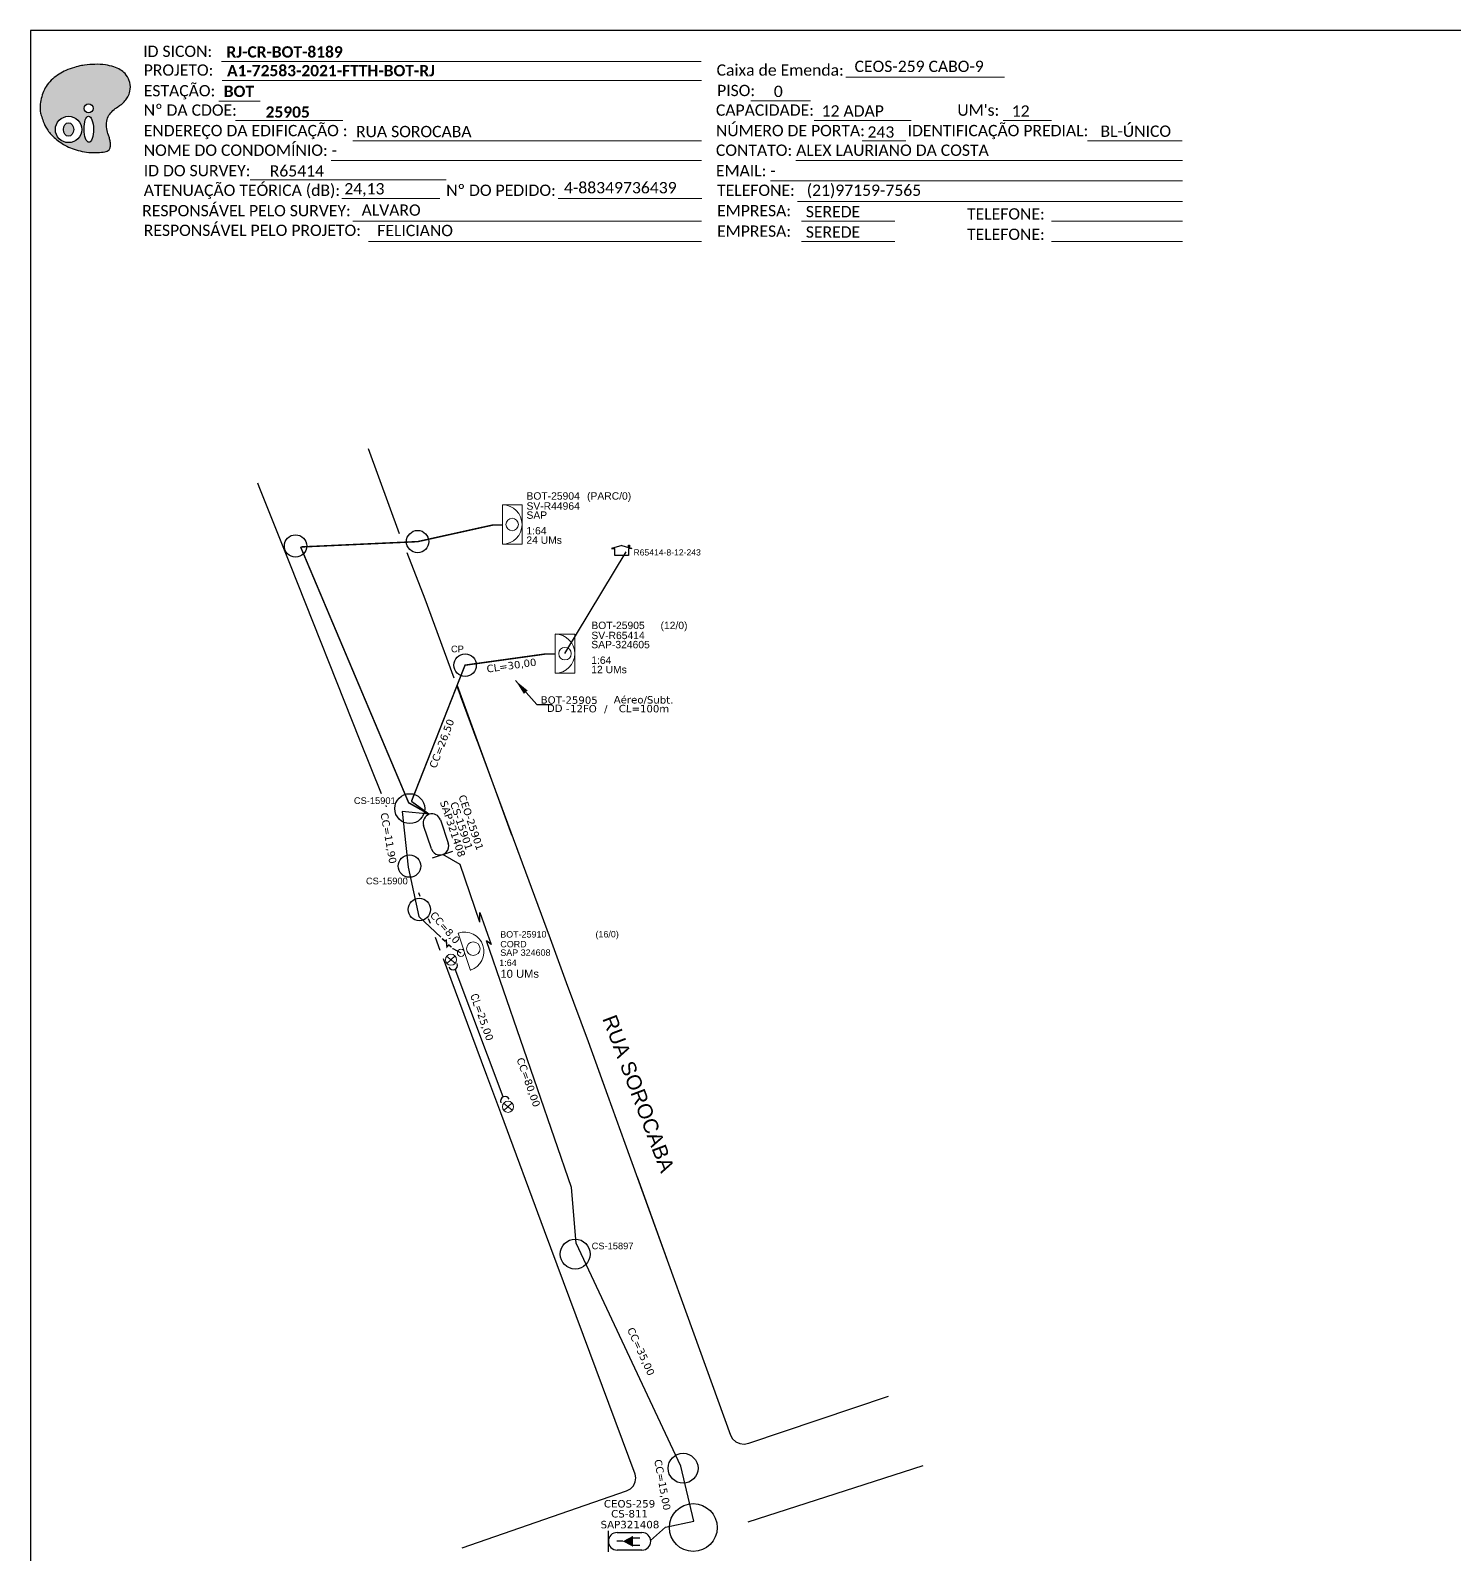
# Model space of a CAD drawing. Header units: metres. Extents: x 0 to 841, y 0 to 594.
# Drawn here: x 0.5 to 278, y 297.1 to 594.1 of the extents above; entities that cross this region are included whole.
import ezdxf
from ezdxf.enums import TextEntityAlignment as Align

# ---------------------------------------------------------------- set-up
doc = ezdxf.new("R2010")
doc.units = ezdxf.units.M
doc.linetypes.add('PHANTOM2', pattern=[1.25, 0.625, -0.125, 0.125, -0.125, 0.125, -0.125])
for name, color, linetype, lineweight in [('10.4-Postes', 1, 'Continuous', 0), ("20.0-LEGENDA DOS CDO'S", 1, 'Continuous', 0), ('20.1-CDO_INTERIOR', 1, 'Continuous', 0), ('20.2-CDO_POSTE', 1, 'Continuous', 5), ('20.6-CORDOALHA_SUPORTE', 7, 'Continuous', 25), ('CORDOALHA_SUPORTE', 7, 'Continuous', 25)]:
    doc.layers.add(name, color=color, linetype=linetype, lineweight=lineweight)
for name, color, linetype in [('20.4-CEOS', 1, 'Continuous'), ('20.5-CEO', 1, 'Continuous'), ('CAP a instalar', 1, 'Continuous'), ('celulas gpon', 7, 'Continuous'), ('label_cabos', 7, 'Continuous'), ('Legenda', 1, 'Continuous'), ('locais', 5, 'Continuous'), ('locais legendas', 7, 'Continuous'), ('Quadra', 98, 'Continuous'), ('Segmento Logradouro Texto', 7, 'Continuous'), ('Subida Lateral', 5, 'Continuous'), ('surveys', 7, 'Continuous'), ('surveys legendas', 7, 'Continuous')]:
    doc.layers.add(name, color=color, linetype=linetype)
doc.layers.add('EXTRA', color=50, linetype='Continuous', plot=False)
doc.styles.add('ARIAL', font='arial.ttf')
doc.styles.add('DIGICADE', font='arial.ttf')
doc.styles.add('ROMANS', font='romans.shx')
doc.styles.add('siredit', font='verdana.ttf')
doc.styles.get("Standard").update_dxf_attribs({"font": 'arial.ttf'})
doc.styles.add('WMF-Calibri0', font='calibri.ttf')
doc.styles.add('WMF-Calibri1', font='calibrib.ttf')
doc.linetypes.add('FENCELINE1', pattern='A,0.25,-0.1,[133,ltypeshp.shx,S=0.1,R=0,X=-0.1,Y=0],-0.1,1', length=1.45)
doc.dimstyles.new('CC', dxfattribs={"dimtxt": 1, "dimasz": 2, "dimexe": 0.18, "dimexo": 0.0625, "dimgap": 0.09, "dimtad": 0, "dimdec": 0, "dimrnd": 1, "dimzin": 0, "dimdsep": 46, "dimtxsty": 'siredit', "dimblk": 'NONE', "dimcen": 0, "dimse1": 1, "dimse2": 1, "dimsd1": 1, "dimsd2": 1, "dimclrt": 7, "dimadec": 0, "dimazin": 0, "dimtfac": 1, "dimtdec": 0, "dimtofl": 0, "dimtmove": 0, "dimatfit": 3, "dimfxl": 0, "dimtolj": 1, "dimtzin": 0, "dimarcsym": 0})

# ---------------------------------------------------------------- blocks, each defined once
blk = doc.blocks.new('OI')
h = blk.add_hatch(color=40)
edge = h.paths.add_edge_path()
edge.add_spline(control_points=[(4.35, -0.67), (3.92, -0.99), (3.26, -1.5), (2.81, -2.59), (2.9, -3.5), (3.06, -4.27), (3.31, -4.85), (3.37, -5.39), (3.4, -5.88), (3.2, -6.4), (2.54, -6.61), (1.65, -6.63), (0.55, -6.67), (-0.56, -6.42), (-1.61, -6.14), (-2.77, -5.61), (-3.92, -4.77), (-4.89, -3.7), (-5.34, -2.65), (-5.6, -1.94), (-5.85, -0.96), (-5.71, 0.47), (-5.1, 2.02), (-4.14, 3.02), (-3.3, 3.61), (-2.37, 4.16), (-1.36, 4.44), (-0.56, 4.7), (0.79, 4.85), (2.24, 4.97), (3.79, 4.57), (4.67, 4.21), (5.44, 3.65), (5.76, 2.99), (6.03, 2.21), (6.01, 1.46), (5.72, 0.64), (5.31, 0.08), (4.88, -0.38), (4.51, -0.55), (4.35, -0.67)], knot_values=[0, 0, 0, 0, 1.60434, 2.417191, 3.427595, 4.282808, 4.776746, 5.304182, 5.888771, 6.258406, 6.858137, 7.79129, 8.986195, 10.124242, 11.187857, 12.242908, 13.953784, 15.414161, 16.515391, 17.349188, 17.675853, 19.552021, 21.515531, 22.568638, 23.63245, 24.621084, 25.782718, 26.745347, 27.142653, 29.870543, 31.004649, 31.921532, 32.709589, 33.801391, 34.042471, 35.192333, 35.971461, 36.628871, 37.254359, 37.836911, 37.836911, 37.836911, 37.836911], degree=3, periodic=0)
h.paths.add_polyline_path([(1.13, -0.87, -1), (-0.04, -0.87, -1)], flags=16)
edge = h.paths.add_edge_path(flags=16)
edge.add_ellipse((0.56, -3.59), major_axis=(-0.02, 1.71), ratio=0.361305, start_angle=0, end_angle=360)
h.paths.add_polyline_path([(-0.36, -3.62, -1), (-3.8, -3.62, -1)], flags=16)
edge = h.paths.add_edge_path(flags=0)
edge.add_ellipse((-2.08, -3.62), major_axis=(0, 0.885), ratio=0.758294, start_angle=0, end_angle=360)
at = {"color": 40}
for centre, radius in [((-2.08, -3.62), 1.72), ((0.54, -0.87), 0.587)]:
    blk.add_circle(centre, radius, dxfattribs=at)
blk.add_ellipse((0.56, -3.59), major_axis=(-0.02, 1.71), ratio=0.361305, dxfattribs=at)
blk.add_ellipse((-2.08, -3.62), major_axis=(0, 0.885), ratio=0.758294, start_param=-3.141592653589792, end_param=3.141592653589792, dxfattribs=at)
at = {"color": 40, "start_tangent": (-0.800898, -0.598801), "end_tangent": (-0.800898, -0.598801)}
blk.add_spline([(4.35, -0.67), (3.2, -1.78), (2.9, -2.54), (2.92, -3.55), (3.12, -4.38), (3.28, -4.85), (3.37, -5.37), (3.35, -5.95), (3.2, -6.29), (2.66, -6.55), (1.73, -6.63), (0.54, -6.62), (-0.58, -6.41), (-1.6, -6.11), (-2.56, -5.67), (-3.95, -4.67), (-4.89, -3.56), (-5.37, -2.56), (-5.64, -1.78), (-5.72, -1.46), (-5.63, 0.42), (-4.84, 2.22), (-4.13, 2.99), (-3.27, 3.62), (-2.4, 4.09), (-1.3, 4.47), (-0.37, 4.72), (0.02, 4.77), (2.75, 4.8), (3.85, 4.53), (4.69, 4.16), (5.31, 3.68), (5.85, 2.73), (5.93, 2.5), (5.94, 1.35), (5.67, 0.62), (5.29, 0.08), (4.84, -0.36), (4.35, -0.67)], degree=3, dxfattribs=at)
blk = doc.blocks.new('SURVEY_SURVEY')
for p, q in [((0, 0.0000127), (-0.0000126, 0.000009)), ((-0.0000126, 0.000009), (-0.0000086, 0.000009)), ((-0.0000086, 0), (-0.0000086, 0.000009)), ((0.0000086, 0), (-0.0000086, 0)), ((0, 0.0000127), (0.0000126, 0.000009)), ((0.0000084, 0.0000132), (0.0000098, 0.0000132)), ((0.0000084, 0.0000103), (0.0000084, 0.0000132)), ((0.0000126, 0.000009), (0.0000086, 0.000009)), ((0.0000086, 0.000009), (0.0000086, 0)), ((0.0000098, 0.0000132), (0.0000098, 0.0000099))]:
    blk.add_line(p, q)
blk = doc.blocks.new('MANHOLE_MS')
at = {"linetype": 'Continuous'}
blk.add_circle((-0.00000001, 0), 0.00001012, dxfattribs=at)
blk = doc.blocks.new('CDOI_CT_DRT')
at = {"layer": '20.1-CDO_INTERIOR', "color": 0, "lineweight": 18}
blk.add_lwpolyline([(2.13, -2.13), (2.13, 2.12), (0, 2.12), (0, -2.13)], close=True, dxfattribs=at)
blk.add_circle((1.06, 0), 0.68, dxfattribs=at)
blk.add_arc((0, 0), 2.13, 269.9724, 89.9724, dxfattribs=at)
at = {"layer": "20.0-LEGENDA DOS CDO'S", "color": 0, "style": 'ARIAL'}
for tag, p in [('CDO_N', (2.61, 2.69)), ('SURVEY', (2.61, 1.6)), ('SAP', (2.61, 0.61)), ('1:XX', (2.6, -1.08)), ('UMS', (2.6, -2.09))]:
    blk.add_attdef(tag, p, '', height=0.68, rotation=359.9724, dxfattribs=at)
blk.add_attdef('FIBRAS_UTILIZADAS', text='', height=0.68, rotation=359.9724, dxfattribs=at).set_placement((10.32, 2.69), align=Align.CENTER)
blk = doc.blocks.new('POLE_POLE')
at = {"layer": '10.4-Postes', "color": 1, "linetype": 'PHANTOM2'}
for points in [[(-0.0000081, 0.0000105), (0.0000076, -0.0000022)], [(0.0000071, 0.000011), (-0.0000076, -0.0000027)]]:
    blk.add_lwpolyline(points, dxfattribs=at)
at = {"layer": '10.4-Postes', "color": 1}
blk.add_circle((-0.0000002, 0.0000042), 0.0000101, dxfattribs=at)
blk = doc.blocks.new('CDOE_CT_POST_DESENHO')
at = {"color": 0}
blk.add_line((2.14, 0.39), (-2.11, 0.39), dxfattribs=at)
for centre, radius in [((0.01, 1.4), 0.733), ((0.01, 0), 0.393)]:
    blk.add_circle(centre, radius, dxfattribs=at)
blk.add_arc((0.01, 0.39), 2.12, 0, 180, dxfattribs=at)
blk = doc.blocks.new('LEGENDA DOS CABOS')
at = {"layer": 'EXTRA', "style": 'siredit'}
for tag, p in [('ID', (4.6, 0.97)), ('XX', (9.03, 0.97))]:
    blk.add_attdef(tag, text='', height=0.48, rotation=359.69, dxfattribs=at).set_placement(p, align=Align.MIDDLE_CENTER)
at = {"layer": 'Legenda', "color": 7, "style": 'siredit'}
for tag, p in [('TIPO_CABO', (1.31, 0)), ('CABO', (4.69, -0.05)), ('/', (6.81, -0.05)), ('METROS', (10.03, -0.05))]:
    blk.add_attdef(tag, text='', height=0.8, rotation=359.69, dxfattribs=at).set_placement(p, align=Align.MIDDLE_CENTER)
blk = doc.blocks.new('_None')
blk = doc.blocks.new('Inst CORD ALUMINIO 4.8 MM 3F(sem recursos)')
at = {"color": 0, "lineweight": 0, "style": 'ROMANS'}
blk.add_attdef('FID', (-19.18, -2.21), '', height=1, dxfattribs=at)
blk.add_attdef('LANCE', text='', height=1, dxfattribs=at).set_placement((-0.54, -2.21), align=Align.RIGHT)
at = {"color": 0, "lineweight": 0, "style": 'ROMANS', "flags": 3}
for tag, p in [('FATOR', (-5.2, -4.44)), ('ID_ATIVIDADE', (-5.2, -6.67))]:
    blk.add_attdef(tag, p, '', height=1, dxfattribs=at)
at = {"layer": 'label_cabos', "color": 0, "style": 'siredit'}
blk.add_attdef('QTDE', (-0.54, -2.21), '', height=1, rotation=359.69, dxfattribs=at)
blk = doc.blocks.new('Inst CDOE-16 CAIXA DIST OPT CDOE 48F_16D C_SPL_2_1_8')
at = {"layer": "20.0-LEGENDA DOS CDO'S", "color": 0, "style": 'ARIAL'}
for tag, p, height in [('FID', (0.12, 5.25), 0.8), ('CORDOALHA', (0.12, 4.02), 0.8), ('1:XX', (-0.01, 1.7), 0.8), ('SAP', (0.12, 2.96), 0.8), ('UMS', (0.14, 0.22), 1)]:
    blk.add_attdef(tag, p, '', height=height, rotation=0.118, dxfattribs=at)
at = {"layer": "20.0-LEGENDA DOS CDO'S", "color": 0}
for tag, p, style, flags in [('ID_ATIVIDADE', (0.12, 6.47), 'ARIAL', 3), ('FATOR', (7.92, 6.47), 'ARIAL', 1), ('QTDE', (0.1, -1.17), 'DIGICADE', 3)]:
    blk.add_attdef(tag, p, '', height=0.8, rotation=0.118, dxfattribs=dict(at, style=style, flags=flags))
at = {"layer": "20.0-LEGENDA DOS CDO'S", "color": 0, "style": 'ARIAL'}
blk.add_attdef('FIBRAS_UTILIZADAS', text='', height=0.8, rotation=0.118, dxfattribs=at).set_placement((8.08, 5.26), align=Align.CENTER)

msp = doc.modelspace()

# ---------------------------------------------------------------- linework, layer by layer
at = {"color": 7}
msp.add_lwpolyline([(0.47, 0.14), (841.47, 0.14), (841.47, 594.14), (0.47, 594.14)], close=True, dxfattribs=at)
at = {"lineweight": 0}
for points in [[(37.71, 588.06), (131.22, 588.06)], [(37.82, 584.4), (131.33, 584.4)], [(159.44, 585.01), (190.37, 585.01)], [(37.19, 580.37), (45.25, 580.37)], [(140.92, 580.42), (152.59, 580.42)], [(153.29, 576.59), (172.23, 576.59)], [(63.32, 572.61), (131.33, 572.61)], [(59.12, 568.77), (131.33, 568.77)], [(149.74, 568.77), (225.1, 568.77)], [(43.32, 565), (81.53, 565)], [(144.77, 564.79), (225.1, 564.79)], [(150.05, 560.81), (225.1, 560.81)]]:
    msp.add_lwpolyline(points, dxfattribs=at)
at = {"color": 7, "lineweight": 0}
for points in [[(40.46, 576.59), (61.35, 576.59)], [(190.14, 576.59), (199.58, 576.59)], [(162.63, 572.61), (171.17, 572.61)], [(206.56, 572.61), (225.06, 572.61)], [(61.21, 561.35), (80.3, 561.35)], [(103.34, 561.35), (131.36, 561.35)], [(63.32, 556.98), (131.33, 556.98)], [(150.79, 556.98), (169.01, 556.98)], [(199.54, 556.98), (225.1, 556.98)], [(66.38, 552.99), (131.33, 552.99)], [(150.79, 552.99), (169.01, 552.99)], [(199.54, 552.99), (225.1, 552.99)]]:
    msp.add_lwpolyline(points, dxfattribs=at)
at = {"color": 7}
for points in [[(72.43, 495.95), (66.41, 512.54)], [(140.44, 303.29), (174.52, 314.3)]]:
    msp.add_lwpolyline(points, dxfattribs=at)
at = {"color": 4}
msp.add_lwpolyline([(104.69, 472.62), (116.65, 492.49)], dxfattribs=at)
at = {"layer": '20.1-CDO_INTERIOR', "color": 1, "lineweight": 18}
msp.add_lwpolyline([(106.6, 468.79), (106.6, 476.44), (102.77, 476.44), (102.77, 468.79)], close=True, dxfattribs=at)
msp.add_circle((104.69, 472.62), 1.22, dxfattribs=at)
msp.add_arc((102.77, 472.62), 3.83, 269.9724, 89.9724, dxfattribs=at)
at = {"layer": '20.4-CEOS', "color": 7}
for p, q in [((114.88, 301.22), (119.7, 301.22)), ((119.7, 297.79), (114.88, 297.79))]:
    msp.add_line(p, q, dxfattribs=at)
for points in [[(113.17, 297.44), (113.17, 301.57)], [(117.86, 300.19), (119.32, 300.19)], [(115.96, 299.51), (114.8, 299.51)], [(117.86, 298.76), (119.32, 298.76)]]:
    msp.add_lwpolyline(points, dxfattribs=at)
msp.add_lwpolyline([(115.96, 299.51, 0, 2.12, 0), (117.95, 299.51, 2.12, 2.12, 0)], format="xyseb", dxfattribs=at)
for centre, start, end in [((114.88, 299.51), 90, 270), ((119.7, 299.51), 270, 90)]:
    msp.add_arc(centre, 1.72, start, end, dxfattribs=at)
at = {"layer": '20.5-CEO', "color": 5}
for p, q in [((80.4, 440.21), (81.94, 435.63)), ((78.67, 434.53), (77.13, 439.11))]:
    msp.add_line(p, q, dxfattribs=at)
msp.add_lwpolyline([(78.88, 432.78), (82.82, 434.11)], dxfattribs=at)
for centre, start, end in [((78.77, 439.66), 18.5579, 198.5579), ((80.31, 435.08), 198.5579, 18.5579)]:
    msp.add_arc(centre, 1.72, start, end, dxfattribs=at)
at = {"layer": 'CAP a instalar', "color": 7, "linetype": 'FENCELINE1', "ltscale": 50}
for p, q in [((78.22, 441.29), (72.97, 441.84)), ((72.97, 441.84), (74.1, 430.95)), ((74.1, 430.95), (76.17, 421.34)), ((76.17, 421.34), (80.48, 417.3)), ((82.8, 415.12), (84.42, 414.27))]:
    msp.add_line(p, q, dxfattribs=at)
at = {"layer": 'CAP a instalar', "color": 7, "ltscale": 50}
for p, q in [((84.25, 431.51), (80.85, 433.45)), ((88.1, 420.28), (84.25, 431.51)), ((88.1, 420.28), (88.11, 422.14)), ((88.11, 422.14), (90.32, 415.91)), ((105.94, 368.53), (89.38, 416.6)), ((90.32, 415.91), (89.38, 416.6)), ((106.88, 357.64), (105.94, 368.53)), ((127.3, 314.14), (106.88, 357.64)), ((129.8, 303.41), (127.3, 314.14)), ((124.31, 302.25), (129.8, 303.41)), ((121.4, 299.68), (124.31, 302.25))]:
    msp.add_line(p, q, dxfattribs=at)
at = {"layer": 'CAP a instalar', "color": 10, "linetype": 'FENCELINE1', "ltscale": 50}
msp.add_line((82.78, 415.14), (82.8, 415.12), dxfattribs=at)
at = {"layer": 'CAP a instalar', "color": 8, "ltscale": 50, "const_width": 0.288}
for points in [[(53.15, 493.42), (75.97, 494.46), (90.71, 497.72), (92.49, 497.72)], [(78.22, 441.29), (74.22, 443.53), (53.15, 493.42)]]:
    msp.add_lwpolyline(points, dxfattribs=at)
at = {"layer": 'CAP a instalar', "color": 1, "ltscale": 50, "const_width": 0.288}
for points in [[(74.76, 443.81), (85.21, 470.37), (100.84, 472.54), (102.77, 472.53)], [(78.22, 441.29), (74.76, 443.81)]]:
    msp.add_lwpolyline(points, dxfattribs=at)
at = {"layer": 'CORDOALHA_SUPORTE'}
msp.add_line((92.67, 386.16), (83.3, 411.06), dxfattribs=at)
for centre, start, end in [((82.88, 411.83), 202.9827, 22.9827), ((93.01, 385.36), 22.9827, 202.9827)]:
    msp.add_arc(centre, 0.879, start, end, dxfattribs=at)
at = {"layer": 'Quadra', "color": 7}
for points in [[(51.02, 490.21), (45.07, 505.15), (44.81, 505.86)], [(64.79, 455.6), (51.02, 490.21)], [(73.84, 492.32), (77.36, 483.3), (83.01, 467.93)], [(83.65, 466.4), (94.25, 437.29)], [(83.61, 466.3), (98.74, 425.3)], [(84.29, 464.46), (87.53, 455.67)], [(68.91, 445.25), (64.79, 455.6)], [(76.48, 425.27), (76.22, 425.96)], [(98.74, 425.3), (101.79, 417.04)], [(80.39, 414.75), (79.47, 417.23)], [(101.79, 417.04), (104.94, 408.51)], [(86.52, 398.24), (81.01, 413.08)], [(104.94, 408.51), (109.2, 396.98)], [(92.16, 383.06), (89.46, 390.32), (86.52, 398.24)], [(109.2, 396.98), (112.69, 387.42)], [(111.32, 391.18), (116.38, 377.16)], [(100.72, 360.05), (92.16, 383.06)], [(116.38, 377.16), (136.94, 320.18), (137.36, 319.47), (138, 318.9), (138.79, 318.56), (139.66, 318.45), (140.54, 318.62), (167.78, 327.81)], [(118.74, 370.61), (124.47, 354.74)], [(104.42, 350.1), (100.72, 360.05)], [(84.62, 298.21), (116.69, 309.34), (117.44, 309.74), (118.04, 310.35), (118.41, 311.09), (118.51, 311.9), (118.36, 312.61), (104.42, 350.1)]]:
    msp.add_lwpolyline(points, dxfattribs=at)
at = {"layer": 'Quadra'}
for points in [[(69.92, 442.72), (69.8, 443.01)], [(95.15, 435.03), (95.76, 433.39)], [(78.45, 419.96), (78.11, 420.88)]]:
    msp.add_lwpolyline(points, dxfattribs=at)
at = {"layer": 'Subida Lateral', "color": 5, "const_width": 0.288}
msp.add_lwpolyline([(82.58, 415.34), (82.07, 415.8), (81.69, 415.44), (81.53, 416.74), (81.27, 416.57), (80.71, 417.08)], dxfattribs=at)

# ---------------------------------------------------------------- block references
at = {"color": 7, "xscale": 1.494060215586407, "yscale": 1.494060215586408, "zscale": 1.494060215586409, "rotation": 0.1532896023948994}
msp.add_blockref('OI', (10.99, 580.25), dxfattribs=at)
at = {"color": 0, "lineweight": 0}
ref = msp.add_blockref('Inst CORD ALUMINIO 4.8 MM 3F(sem recursos)', (90.84, 402.64), dxfattribs=dict(at, xscale=1.440000000081907, yscale=1.440000000135202, zscale=1.44, rotation=289.5855461148524))
ref.add_attrib('QTDE', '25,00', (87.58, 402.3), dxfattribs={"layer": '20.6-CORDOALHA_SUPORTE', "color": 0, "height": 1.44, "rotation": 289.2756, "style": 'siredit'})
ref.add_attrib('LANCE', 'CL=', dxfattribs={"layer": '20.6-CORDOALHA_SUPORTE', "color": 0, "lineweight": 0, "height": 1.44, "rotation": 289.5855, "style": 'ROMANS'}).set_placement((87.58, 402.3), align=Align.RIGHT)
at = {"layer": "20.0-LEGENDA DOS CDO'S", "color": 7, "lineweight": 0}
ref = msp.add_blockref('Inst CDOE-16 CAIXA DIST OPT CDOE 48F_16D C_SPL_2_1_8', (91.9, 409.06), dxfattribs=dict(at, xscale=1.56, yscale=1.56, zscale=1.56))
ref.add_attrib('FID', 'BOT-25910', (92.08, 417.24), dxfattribs={"color": 0, "height": 1.248, "rotation": 0.118, "style": 'ARIAL'})
ref.add_attrib('CORDOALHA', 'CORD', (92.09, 415.33), dxfattribs={"color": 0, "height": 1.248, "rotation": 0.118, "style": 'ARIAL'})
ref.add_attrib('SAP', 'SAP 324608', (92.09, 413.68), dxfattribs={"color": 0, "height": 1.248, "rotation": 0.118, "style": 'ARIAL'})
ref.add_attrib('1:XX', '1:64', (91.88, 411.71), dxfattribs={"color": 0, "height": 1.248, "rotation": 0.118, "style": 'ARIAL'})
ref.add_attrib('UMS', '10 UMs', (92.12, 409.4), dxfattribs={"color": 0, "height": 1.56, "rotation": 0.118, "style": 'ARIAL'})
ref.add_attrib('FIBRAS_UTILIZADAS', '(16/0)', dxfattribs={"color": 0, "height": 1.248, "rotation": 0.118, "style": 'ARIAL'}).set_placement((112.92, 417.27), align=Align.CENTER)
at = {"layer": '20.1-CDO_INTERIOR', "color": 252}
ref = msp.add_blockref('CDOI_CT_DRT', (92.49, 497.81), dxfattribs=dict(at, xscale=1.8, yscale=1.8, zscale=1.8))
ref.add_attrib('CDO_N', 'BOT-25904', (97.19, 502.65), dxfattribs={"layer": "20.0-LEGENDA DOS CDO'S", "color": 8, "height": 1.44, "rotation": 359.9724, "style": 'ARIAL'})
ref.add_attrib('FIBRAS_UTILIZADAS', '        (PARC/0)', dxfattribs={"layer": "20.0-LEGENDA DOS CDO'S", "color": 8, "height": 1.44, "rotation": 359.9724, "style": 'ARIAL'}).set_placement((111.07, 502.65), align=Align.CENTER)
ref.add_attrib('SURVEY', 'SV-R44964', (97.19, 500.69), dxfattribs={"layer": "20.0-LEGENDA DOS CDO'S", "color": 8, "height": 1.44, "rotation": 359.9724, "style": 'ARIAL'})
ref.add_attrib('SAP', 'SAP', (97.19, 498.91), dxfattribs={"layer": "20.0-LEGENDA DOS CDO'S", "color": 8, "height": 1.44, "rotation": 359.9724, "style": 'ARIAL'})
ref.add_attrib('1:XX', '1:64', (97.18, 495.87), dxfattribs={"layer": "20.0-LEGENDA DOS CDO'S", "color": 8, "height": 1.44, "rotation": 359.9724, "style": 'ARIAL'})
ref.add_attrib('UMS', '24 UMs', (97.17, 494.04), dxfattribs={"layer": "20.0-LEGENDA DOS CDO'S", "color": 8, "height": 1.44, "rotation": 359.9724, "style": 'ARIAL'})
at = {"layer": '20.2-CDO_POSTE', "color": 7, "xscale": 1.799999999999812, "yscale": 1.8, "zscale": 1.8, "rotation": 288.3205211789996}
msp.add_blockref('CDOE_CT_POST_DESENHO', (84.41, 414.29), dxfattribs=at)
at = {"layer": 'label_cabos', "color": 0, "lineweight": 0}
ref = msp.add_blockref('LEGENDA DOS CABOS', (99.42, 461.21), dxfattribs=dict(at, xscale=1.44, yscale=1.44, zscale=1.44))
ref.add_attrib('ID', 'BOT-25905', dxfattribs={"color": 0, "height": 1.44, "rotation": 359.69, "style": 'siredit'}).set_placement((105.52, 463.56), align=Align.MIDDLE_CENTER)
ref.add_attrib('CABO', '12FO', dxfattribs={"color": 0, "height": 1.44, "rotation": 359.69, "style": 'siredit'}).set_placement((108.29, 461.89), align=Align.MIDDLE_CENTER)
ref.add_attrib('METROS', 'CL=100m', dxfattribs={"color": 0, "height": 1.44, "rotation": 359.69, "style": 'siredit'}).set_placement((120.1, 461.89), align=Align.MIDDLE_CENTER)
ref.add_attrib('XX', 'Aéreo/Subt.', dxfattribs={"color": 0, "height": 1.44, "rotation": 359.69, "style": 'siredit'}).set_placement((120.02, 463.62), align=Align.MIDDLE_CENTER)
ref.add_attrib('/', '/', dxfattribs={"color": 0, "height": 1.44, "rotation": 359.69, "style": 'siredit'}).set_placement((112.66, 461.89), align=Align.MIDDLE_CENTER)
ref.add_attrib('TIPO_CABO', 'DD -', dxfattribs={"color": 0, "height": 1.44, "rotation": 359.69, "style": 'siredit'}).set_placement((103.37, 461.96), align=Align.MIDDLE_CENTER)
at = {"layer": 'locais', "color": 30}
for p, xscale, yscale, zscale in [((75.97, 494.46), 216000.0000000001, 216000, 216000), ((52.17, 493.61), 216000.0000000001, 216000, 216000), ((85.22, 470.37), 216000.0000000001, 216000, 216000), ((74.43, 442.39), 288000, 288000, 288000), ((74.38, 431.19), 216000.0000000001, 216000, 216000), ((76.3, 422.72), 216000.0000000001, 216000, 216000), ((106.69, 355.52), 288000, 288000, 288000), ((127.73, 313.76), 288000, 288000, 288000), ((129.72, 302.2), 460800, 460800, 460800)]:
    msp.add_blockref('MANHOLE_MS', p, dxfattribs=dict(at, xscale=xscale, yscale=yscale, zscale=zscale))
at = {"layer": 'locais', "color": 10, "xscale": 108000, "yscale": 108000, "zscale": 108000}
for p in [(82.49, 412.47), (93.61, 383.8)]:
    msp.add_blockref('POLE_POLE', p, dxfattribs=at)
at = {"layer": 'surveys', "color": 255, "xscale": 155520, "yscale": 155520, "zscale": 155520}
msp.add_blockref('SURVEY_SURVEY', (115.75, 491.74), dxfattribs=at)

# ---------------------------------------------------------------- texts
at = {"lineweight": 0, "style": 'WMF-Calibri0'}
for s, height, p in [('ID SICON:', 2.206, (22.45, 588.98)), ('PROJETO:', 2.206, (22.56, 585.32)), ('Caixa de Emenda:', 2.2064, (134.26, 585.32)), ('ESTAÇÃO:', 2.206, (22.56, 581.29)), ('PISO:', 2.206, (134.35, 581.34)), ('CAPACIDADE:', 2.2064, (134.13, 577.51)), ('ENDEREÇO DA EDIFICAÇÃO :', 2.2064, (22.56, 573.52)), ('NOME DO CONDOMÍNIO: -', 2.2064, (22.56, 569.69)), ('CONTATO: ALEX LAURIANO DA COSTA', 2.2064, (134.13, 569.69)), ('ID DO SURVEY:', 2.2064, (22.56, 565.71)), ('R65414', 2.206, (47.13, 565.65)), ('EMAIL: -', 2.206, (134.13, 565.71)), ('ATENUAÇÃO TEÓRICA (dB):', 2.2064, (22.56, 561.88)), ('24,13', 2.206, (61.67, 562.17)), ('TELEFONE:   (21)97159-7565', 2.2064, (134.35, 561.88))]:
    msp.add_text(s, height=height, dxfattribs=at).set_placement(p)
for s, height, style, p in [('RJ-CR-BOT-8189', 2.2064, 'WMF-Calibri1', (38.69, 588.86)), ('CEOS-259 CABO-9', 2.2064, 'WMF-Calibri0', (161.16, 586.04)), ('A1-72583-2021-FTTH-BOT-RJ', 2.2064, 'WMF-Calibri1', (38.8, 585.21)), ('BOT', 2.206, 'WMF-Calibri1', (38.17, 581.17)), ('0', 2.21, 'WMF-Calibri0', (145.42, 581.16)), ('12 ADAP', 2.206, 'WMF-Calibri0', (154.74, 577.35)), ('RUA SOROCABA', 2.2064, 'WMF-Calibri0', (63.95, 573.33))]:
    msp.add_text(s, height=height, dxfattribs=dict(style=style)).set_placement(p)
at = {"color": 7, "lineweight": 0, "style": 'WMF-Calibri0'}
for s, height, p in [('Nº DA CDOE:', 2.2064, (22.56, 577.51)), ("UM's:", 2.206, (181.2, 577.51)), ('NÚMERO DE PORTA:', 2.2064, (134.13, 573.52)), ('IDENTIFICAÇÃO PREDIAL:', 2.2064, (171.5, 573.52)), ('Nº DO PEDIDO:', 2.2064, (81.54, 561.88)), ('RESPONSÁVEL PELO SURVEY:', 2.2064, (22.26, 557.9)), ('ALVARO', 2.206, (65.04, 558.01)), ('EMPRESA:', 2.206, (134.35, 557.9)), ('TELEFONE:', 2.206, (183.09, 557.27)), ('RESPONSÁVEL PELO PROJETO:', 2.2064, (22.56, 554.07)), ('FELICIANO', 2.206, (68.1, 554.03)), ('EMPRESA:', 2.206, (134.35, 553.91)), ('TELEFONE:', 2.206, (183.09, 553.29))]:
    msp.add_text(s, height=height, dxfattribs=at).set_placement(p)
at = {"color": 7, "style": 'WMF-Calibri1'}
msp.add_text('25905', height=2.206, dxfattribs=at).set_placement((50.63, 577.13), align=Align.CENTER)
at = {"color": 7, "style": 'WMF-Calibri0'}
for s, height, p in [('12', 2.206, (191.81, 577.33)), ('BL-ÚNICO', 2.206, (209.11, 573.4)), ('243', 2.206, (163.68, 573.23)), ('4-88349736439', 2.2064, (104.5, 562.38)), ('SEREDE', 2.206, (151.66, 557.71)), ('SEREDE', 2.206, (151.66, 553.73))]:
    msp.add_text(s, height=height, dxfattribs=at).set_placement(p)
at = {"layer": "20.0-LEGENDA DOS CDO'S", "color": 1, "style": 'ARIAL'}
for s, p in [('BOT-25905', (109.84, 477.41)), ('SV-R65414', (109.84, 475.45)), ('SAP-324605', (109.83, 473.67)), ('12 UMs', (109.82, 468.8)), ('1:64', (109.82, 470.62))]:
    msp.add_text(s, height=1.44, rotation=359.9724, dxfattribs=at).set_placement(p)
msp.add_text('        (12/0)', height=1.44, rotation=359.9724, dxfattribs=at).set_placement((123.72, 477.4), align=Align.CENTER)
at = {"layer": '20.4-CEOS', "color": 7, "style": 'siredit'}
for tag, text, p in [('CEOS-259', 'CEOS-XXX', (117.29, 307.56)), ('SAP321408', 'SAP 321408', (117.37, 303.5)), ('CS-811', 'CS-XXXX', (117.29, 305.61))]:
    msp.add_attdef(tag, text=text, height=1.454, dxfattribs=at).set_placement(p, align=Align.TOP_CENTER)
at = {"layer": '20.5-CEO', "color": 5, "style": 'siredit'}
for tag, text, height, p in [('SAP321408', 'SAP 321408', 1.46, (83.51, 438.7)), ('CS-15901', 'CS-XXX', 1.46, (85.22, 439.28)), ('CEO-25901', 'CEO-XXX', 1.454, (87.09, 439.92))]:
    msp.add_attdef(tag, text=text, height=height, rotation=288.5579, dxfattribs=at).set_placement(p, align=Align.TOP_CENTER)
at = {"layer": 'celulas gpon', "style": 'siredit'}
for s, rotation, p in [('CL=30,00', 8.1505, (89.52, 468.91)), ('CC=26,50', 68.9607, (79.53, 450.13)), ('CC=11,90', 280.0455, (68.72, 441.47)), ('CC=8,0', 311.3555, (78.27, 421.55)), ('CC=80,00', 289.4721, (95.23, 393.54)), ('CC=35,00', 294.5351, (116.78, 340.81)), ('CC=15,00', 280.5583, (122.09, 315.35))]:
    msp.add_text(s, height=1.44, rotation=rotation, dxfattribs=at).set_placement(p)
at = {"layer": 'locais legendas', "color": 170}
for s, p in [('CP', (82.47, 472.88)), ('CS-15901', (63.54, 443.3)), ('CS-15900', (65.89, 427.63)), ('CS-15897', (109.9, 356.46))]:
    msp.add_text(s, height=1.296, dxfattribs=at).set_placement(p)
at = {"layer": 'Segmento Logradouro Texto', "linetype": 'Continuous', "insert": (114.64, 402.48), "char_height": 2.88, "width": 34.9331, "attachment_point": 1, "rotation": 290.764, "style": 'DIGICADE'}
msp.add_mtext('\\fArial|b0|i0|c0|p34;\\W1.0000000000;\\T1.0000000000;\\o\\lRUA SOROCABA', dxfattribs=at)
at = {"layer": 'surveys legendas', "color": 0}
msp.add_text('R65414-8-12-243', height=1.2, dxfattribs=at).set_placement((118.05, 491.76))

# ---------------------------------------------------------------- leaders
at = {"layer": 'label_cabos'}
msp.add_leader([(95.06, 467.36), (99.18, 462.68), (102.18, 462.7)], dimstyle='CC', override={"dimasz": 3, "dimgap": 0.09, "dimtad": 0}, dxfattribs=at)

doc.saveas('drawing.dxf')
